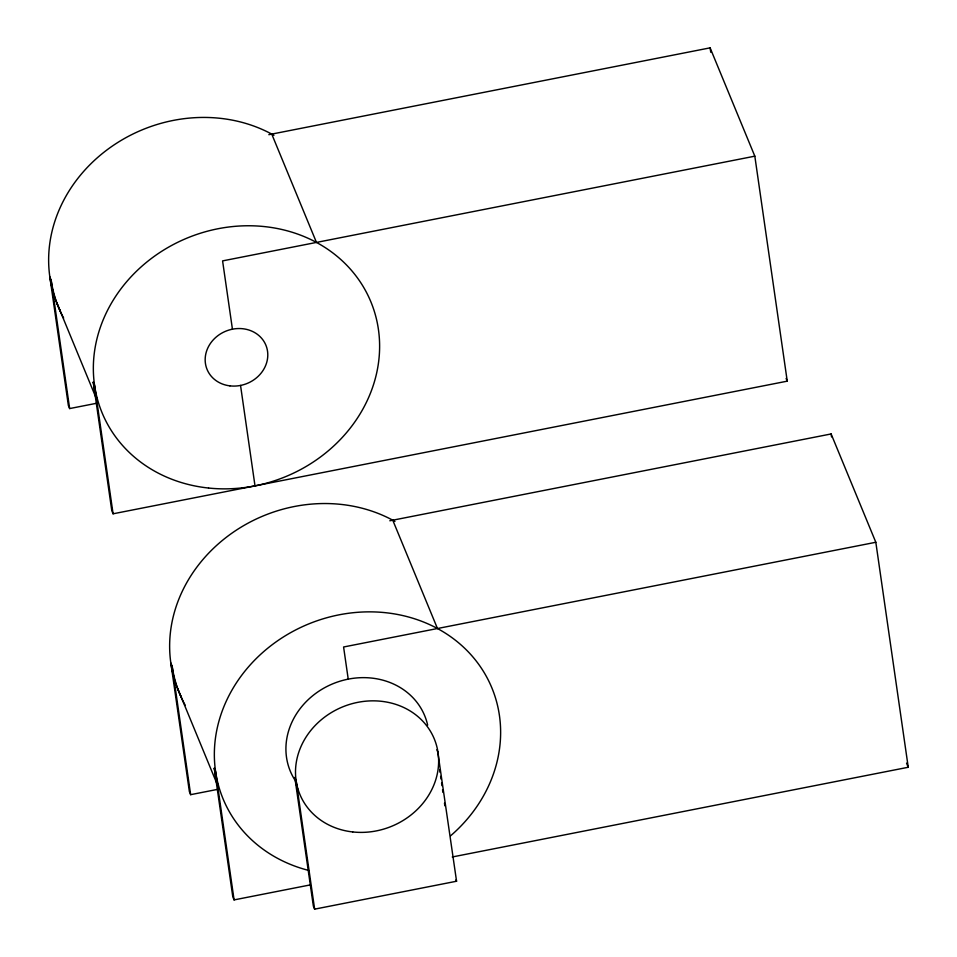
<?xml version="1.0" encoding="UTF-8"?>
<svg xmlns="http://www.w3.org/2000/svg" width="957" height="957" viewBox="0 0 957 957"><rect width="100%" height="100%" fill="white"/><g stroke="black" fill="none" stroke-linecap="round" stroke-linejoin="round"><path stroke-width="1.44" d="M268.821 134.674L710.106 47.85L754.822 156.17L787.24 381.161L113.082 513.801L111.802 510.703L93.272 382.142L94.552 385.228L113.082 513.801M754.822 156.17L222.586 260.89L232.431 329.184M63.629 318.059A145.392 129.051 -22.4 0 1 51.128 280.006L49.848 276.908L68.366 405.481L69.646 408.567L96.262 403.34M389.822 520.775L831.119 433.952L875.822 542.272L908.241 767.263L452.254 856.982M875.822 542.272L343.587 646.992L348.228 679.135M185.311 705.405A145.392 129.051 -22.4 0 1 172.128 666.108L170.848 663.022L189.378 791.583L190.646 794.669L217.263 789.441M234.082 899.903L215.564 771.342L214.284 768.244L232.802 896.805L234.082 899.903L310.116 884.938M314.626 909.15L296.108 780.589L294.828 777.491L313.358 906.052L314.626 909.15L456.561 881.23L437.792 752.082M786.116 378.41L787.24 381.161M906.554 763.148L908.241 767.263M271.752 134.1L316.468 242.42M392.765 520.201L437.469 628.522M436.835 749.762L437.636 751.7M455.999 879.878L456.561 881.23M56.858 302.938L96.167 398.16M177.87 689.04L216.605 782.886M831.119 433.952L831.537 436.894M710.106 47.85L710.752 52.264M439.646 769.655L440.041 772.335M440.615 776.354L440.998 779.034M441.584 783.053L441.967 785.721M442.541 789.74L442.935 792.42M444.479 803.138L444.861 805.818M240.542 385.432L255.005 485.869M172.128 666.108L190.646 794.669M51.128 280.006L69.646 408.567M60.423 311.204A145.392 129.051 -22.4 0 1 101.334 154.352A145.392 129.051 -22.4 0 1 273.941 135.308M96.92 398.734A145.392 129.051 -22.4 0 1 93.272 382.142M181.423 697.318A145.392 129.051 -22.4 0 1 222.335 540.466A145.392 129.051 -22.4 0 1 394.954 521.409M308.752 870.439A145.392 129.051 -22.4 0 1 233.197 687.987A145.392 129.051 -22.4 0 1 448.642 635.304A145.392 129.051 -22.4 0 1 450.663 835.736M217.55 783.556A145.392 129.051 -22.4 0 1 214.284 768.244M297.699 788.951A72.696 64.526 -22.4 0 1 294.828 777.491M294.481 779.369A72.696 64.526 -22.4 0 1 333.227 683.621A72.696 64.526 -22.4 0 1 427.659 725.131M208.542 488.034A145.392 129.051 -22.4 0 0 372.022 304.721A145.392 129.051 -22.4 0 0 128.884 279.157A145.392 129.051 -22.4 0 0 208.542 488.034M229.931 385.862A31.808 28.232 -22.4 0 0 266.273 346.183A31.808 28.232 -22.4 0 0 213.244 339.879A31.808 28.232 -22.4 0 0 229.931 385.862M352.714 831.944A72.696 64.526 -22.4 0 0 434.968 740.658A72.696 64.526 -22.4 0 0 313.525 727.26A72.696 64.526 -22.4 0 0 352.714 831.944"/></g></svg>
